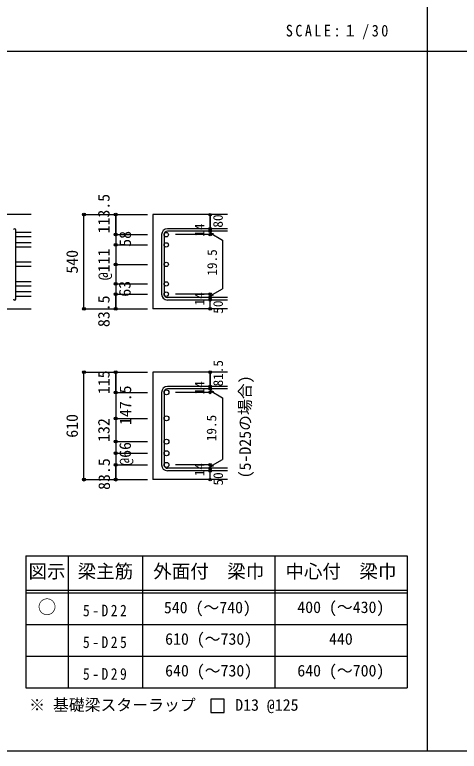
# Model space of a CAD drawing. Units: millimetres at full size, sheet at 1:30, with parts at other scales. Extents: x -5973 to 5954, y -4195 to 4201.
# Drawn here: x -3464 to -942, y -4195 to -15 of the extents above; entities that cross this region are included whole.
import ezdxf
from ezdxf.enums import TextEntityAlignment as Align

# ---------------------------------------------------------------- set-up
doc = ezdxf.new("R2010")
doc.units = ezdxf.units.MM
doc.header["$LTSCALE"] = 30
doc.header["$PDMODE"] = 32
doc.header["$PDSIZE"] = 15
for name, color, linetype in [('0-1', 2, 'Continuous'), ('0-5', 7, 'Continuous'), ('0-6', 7, 'Continuous'), ('0-D', 4, 'Continuous'), ('6-7_文字', 7, 'Continuous'), ('6-E_枠', 7, 'Continuous'), ('F-0_枠', 6, 'Continuous')]:
    doc.layers.add(name, color=color, linetype=linetype)
doc.styles.add('ＭＳ ゴシック', font='')
doc.styles.get('ＭＳ ゴシック').set_extended_font_data('MS Gothic')

msp = doc.modelspace()

# ---------------------------------------------------------------- linework, layer by layer
at = {"layer": '0-1'}
for p, q in [((-3370.8, -1149.89), (-4820.8, -1149.89)), ((-2255.8, -1149.89), (-2680.8, -1149.89)), ((-2680.8, -1149.89), (-2680.8, -1684.39)), ((-3770.8, -1684.39), (-3370.8, -1684.39)), ((-2255.8, -1684.39), (-2680.8, -1684.39)), ((-2255.8, -2043.48), (-2680.8, -2043.48)), ((-2680.8, -2043.48), (-2680.8, -2653.48)), ((-2255.8, -2653.48), (-2680.8, -2653.48))]:
    msp.add_line(p, q, dxfattribs=at)
at = {"layer": '0-5', "color": 4}
for p, q in [((-2890.8, -1149.89), (-2890.8, -1263.32)), ((-2890.8, -1263.32), (-2890.8, -1321.32)), ((-2890.8, -1321.32), (-2890.8, -1600.89)), ((-2890.8, -2043.48), (-2890.8, -2156.91)), ((-2890.8, -2156.91), (-2890.8, -2214.91)), ((-2890.8, -2214.91), (-2890.8, -2569.98))]:
    msp.add_line(p, q, dxfattribs=at)
at = {"layer": '0-5'}
for p, q in [((-3370.8, -1250.82), (-3456.8, -1250.82)), ((-3370.8, -1275.82), (-3456.8, -1275.82)), ((-3370.8, -1308.82), (-3456.8, -1308.82)), ((-3370.8, -1333.82), (-3456.8, -1333.82)), ((-3370.8, -1419.61), (-3456.8, -1419.61)), ((-3370.8, -1444.61), (-3456.8, -1444.61)), ((-3370.8, -1530.39), (-3456.8, -1530.39)), ((-3370.8, -1555.39), (-3456.8, -1555.39)), ((-3370.8, -1588.39), (-3456.8, -1588.39)), ((-3370.8, -1613.39), (-3456.8, -1613.39))]:
    msp.add_line(p, q, dxfattribs=at)
at = {"layer": '0-5', "color": 3}
for centre, radius in [((-2604.3, -1263.32), 12.5), ((-2604.3, -1321.32), 12.5), ((-2604.3, -1432.11), 12.5), ((-2604.3, -1542.89), 12.5), ((-2604.3, -1600.89), 12.5), ((-2602.8, -2158.41), 14), ((-2602.8, -2305.98), 14), ((-2602.8, -2437.98), 14), ((-2602.8, -2503.98), 14), ((-2602.8, -2569.98), 14)]:
    msp.add_circle(centre, radius, dxfattribs=at)
at = {"layer": '0-5'}
for p in [(-2890.8, -1149.89), (-2890.8, -1263.32), (-2890.8, -1321.32), (-2890.8, -1432.11), (-2890.8, -1542.89), (-2890.8, -1600.89), (-2890.8, -2043.48), (-2890.8, -2158.41), (-2890.8, -2305.98), (-2890.8, -2437.98), (-2890.8, -2503.98), (-2890.8, -2569.98)]:
    msp.add_point(p, dxfattribs=at)
at = {"layer": '0-6'}
for p, q in [((-3456.8, -1627.39), (-3456.8, -1236.82)), ((-2255.8, -1229.82), (-2597.3, -1229.82)), ((-2255.8, -1243.82), (-2597.3, -1243.82)), ((-2630.8, -1263.32), (-2630.8, -1600.89)), ((-2616.8, -1263.32), (-2616.8, -1600.89)), ((-2255.8, -1620.39), (-2597.3, -1620.39)), ((-2255.8, -1634.39), (-2597.3, -1634.39)), ((-2255.8, -2124.91), (-2597.3, -2124.91)), ((-2630.8, -2158.41), (-2630.8, -2569.98)), ((-2616.8, -2158.41), (-2616.8, -2569.98)), ((-2255.8, -2138.91), (-2597.3, -2138.91)), ((-2255.8, -2589.48), (-2597.3, -2589.48)), ((-2255.8, -2603.48), (-2597.3, -2603.48))]:
    msp.add_line(p, q, dxfattribs=at)
for centre, radius, start, end in [((-3463.8, -1236.82), 7, 0, 180), ((-2597.3, -1263.32), 33.5, 90, 180), ((-2597.3, -1263.32), 19.5, 90, 180), ((-3463.8, -1627.39), 7, 180, 0), ((-2597.3, -1600.89), 33.5, 180, 270), ((-2597.3, -1600.89), 19.5, 180, 270), ((-2597.3, -2158.41), 33.5, 90, 180), ((-2597.3, -2158.41), 19.5, 90, 180), ((-2597.3, -2569.98), 33.5, 180, 270), ((-2597.3, -2569.98), 19.5, 180, 270)]:
    msp.add_arc(centre, radius, start, end, dxfattribs=at)
at = {"layer": '0-D'}
for p, q in [((-3070.8, -1149.89), (-2890.8, -1149.89)), ((-3070.8, -1149.89), (-2890.8, -1149.89)), ((-3070.8, -1684.39), (-3070.8, -1149.89)), ((-3070.8, -1684.39), (-3070.8, -1149.89)), ((-2890.8, -1149.89), (-2710.8, -1149.89)), ((-2890.8, -1149.89), (-2710.8, -1149.89)), ((-2890.8, -1149.89), (-2890.8, -1263.32)), ((-2890.8, -1263.32), (-2890.8, -1149.89)), ((-2355.8, -1243.82), (-2355.8, -1229.82)), ((-2355.8, -1243.82), (-2355.8, -1263.32)), ((-2355.8, -1253.57), (-2336.48, -1258.75)), ((-2355.8, -1253.57), (-2285.74, -1294.02)), ((-2890.8, -1263.32), (-2710.8, -1263.32)), ((-2890.8, -1263.32), (-2890.8, -1343.39)), ((-2890.8, -1263.32), (-2710.8, -1263.32)), ((-2355.8, -1263.32), (-2551.89, -1263.32)), ((-2285.74, -1294.02), (-2285.74, -1570.2)), ((-2890.8, -1321.32), (-2710.8, -1321.32)), ((-2890.8, -1343.39), (-2890.8, -1600.89)), ((-2890.8, -1432.11), (-2710.8, -1432.11)), ((-2890.8, -1542.89), (-2710.8, -1542.89)), ((-2355.8, -1610.64), (-2285.74, -1570.2)), ((-2890.8, -1600.89), (-2710.8, -1600.89)), ((-2890.8, -1600.89), (-2890.8, -1684.39)), ((-2890.8, -1684.39), (-2890.8, -1600.89)), ((-2355.8, -1600.89), (-2551.89, -1600.89)), ((-2355.8, -1620.39), (-2355.8, -1600.89)), ((-2355.8, -1610.64), (-2336.48, -1605.47)), ((-2355.8, -1634.39), (-2355.8, -1620.39)), ((-2355.8, -1684.39), (-2355.8, -1634.39)), ((-3070.8, -1684.39), (-2890.8, -1684.39)), ((-2890.8, -1684.39), (-2710.8, -1684.39)), ((-3070.8, -2043.48), (-2890.8, -2043.48)), ((-3070.8, -2043.48), (-2890.8, -2043.48)), ((-3070.8, -2653.48), (-3070.8, -2043.48)), ((-3070.8, -2653.48), (-3070.8, -2043.48)), ((-2890.8, -2043.48), (-2710.8, -2043.48)), ((-2890.8, -2043.48), (-2710.8, -2043.48)), ((-2355.8, -2138.91), (-2355.8, -2124.91)), ((-2890.8, -2156.91), (-2890.8, -2236.98)), ((-2890.8, -2158.41), (-2710.8, -2158.41)), ((-2890.8, -2158.41), (-2710.8, -2158.41)), ((-2355.8, -2158.41), (-2551.89, -2158.41)), ((-2355.8, -2138.91), (-2355.8, -2158.41)), ((-2355.8, -2148.66), (-2336.48, -2153.84)), ((-2355.8, -2148.66), (-2285.74, -2189.11)), ((-2285.74, -2189.11), (-2285.74, -2539.28)), ((-2890.8, -2236.98), (-2890.8, -2569.98)), ((-2890.8, -2305.98), (-2710.8, -2305.98)), ((-2890.8, -2305.98), (-2890.8, -2569.98)), ((-2890.8, -2437.98), (-2710.8, -2437.98)), ((-2890.8, -2503.98), (-2710.8, -2503.98)), ((-2355.8, -2579.73), (-2285.74, -2539.28)), ((-2890.8, -2569.98), (-2710.8, -2569.98)), ((-2890.8, -2569.98), (-2890.8, -2653.48)), ((-2890.8, -2653.48), (-2890.8, -2569.98)), ((-2355.8, -2569.98), (-2551.89, -2569.98)), ((-2355.8, -2589.48), (-2355.8, -2569.98)), ((-2355.8, -2579.73), (-2336.48, -2574.55)), ((-2355.8, -2603.48), (-2355.8, -2589.48)), ((-2355.8, -2653.48), (-2355.8, -2603.48)), ((-3070.8, -2653.48), (-2890.8, -2653.48)), ((-2890.8, -2653.48), (-2710.8, -2653.48))]:
    msp.add_line(p, q, dxfattribs=at)
for points in [[(-2355.8, -1149.89), (-2355.8, -1229.82), (-2355.8, -1149.89)], [(-2890.8, -2043.48), (-2890.8, -2156.91), (-2890.8, -2043.48)], [(-2890.8, -2043.48), (-2890.8, -2158.41), (-2890.8, -2305.98)], [(-2355.8, -2043.48), (-2355.8, -2124.91), (-2355.8, -2043.48)]]:
    msp.add_lwpolyline(points, dxfattribs=at)
for centre, radius in [((-3070.8, -1149.89), 8), ((-3070.8, -1149.89), 7.2), ((-3070.8, -1149.89), 6.4), ((-3070.8, -1149.89), 5.6), ((-3070.8, -1149.89), 4.8), ((-3070.8, -1149.89), 4), ((-3070.8, -1149.89), 3.2), ((-3070.8, -1149.89), 2.4), ((-3070.8, -1149.89), 1.6), ((-3070.8, -1149.89), 0.8), ((-2890.8, -1149.89), 8), ((-2890.8, -1149.89), 7.2), ((-2890.8, -1149.89), 6.4), ((-2890.8, -1149.89), 5.6), ((-2890.8, -1149.89), 4.8), ((-2890.8, -1149.89), 4), ((-2890.8, -1149.89), 3.2), ((-2890.8, -1149.89), 2.4), ((-2890.8, -1149.89), 1.6), ((-2890.8, -1149.89), 0.8), ((-2355.8, -1149.89), 4), ((-2355.8, -1149.89), 3.6), ((-2355.8, -1149.89), 3.2), ((-2355.8, -1149.89), 2.8), ((-2355.8, -1149.89), 2.4), ((-2355.8, -1149.89), 2), ((-2355.8, -1149.89), 1.6), ((-2355.8, -1149.89), 1.2), ((-2355.8, -1149.89), 0.8), ((-2355.8, -1149.89), 0.4), ((-2355.8, -1229.82), 4), ((-2355.8, -1243.82), 4), ((-2355.8, -1229.82), 3.6), ((-2355.8, -1243.82), 3.6), ((-2355.8, -1229.82), 3.2), ((-2355.8, -1243.82), 3.2), ((-2355.8, -1229.82), 2.8), ((-2355.8, -1243.82), 2.8), ((-2355.8, -1229.82), 2.4), ((-2355.8, -1243.82), 2.4), ((-2355.8, -1229.82), 2), ((-2355.8, -1243.82), 2), ((-2355.8, -1229.82), 1.6), ((-2355.8, -1243.82), 1.6), ((-2355.8, -1229.82), 1.2), ((-2355.8, -1243.82), 1.2), ((-2355.8, -1229.82), 0.8), ((-2355.8, -1243.82), 0.8), ((-2355.8, -1229.82), 0.4), ((-2355.8, -1243.82), 0.4), ((-2890.8, -1263.32), 8), ((-2890.8, -1263.32), 7.2), ((-2890.8, -1263.32), 6.4), ((-2890.8, -1263.32), 5.6), ((-2890.8, -1263.32), 4.8), ((-2890.8, -1263.32), 4), ((-2890.8, -1263.32), 3.2), ((-2890.8, -1263.32), 2.4), ((-2890.8, -1263.32), 1.6), ((-2890.8, -1263.32), 0.8), ((-2355.8, -1263.32), 4), ((-2355.8, -1263.32), 3.6), ((-2355.8, -1263.32), 3.2), ((-2355.8, -1263.32), 2.8), ((-2355.8, -1263.32), 2.4), ((-2355.8, -1263.32), 2), ((-2355.8, -1263.32), 1.6), ((-2355.8, -1263.32), 1.2), ((-2355.8, -1263.32), 0.8), ((-2355.8, -1263.32), 0.4), ((-2890.8, -1321.32), 8), ((-2890.8, -1321.32), 7.2), ((-2890.8, -1321.32), 6.4), ((-2890.8, -1321.32), 5.6), ((-2890.8, -1321.32), 4.8), ((-2890.8, -1321.32), 4), ((-2890.8, -1321.32), 3.2), ((-2890.8, -1321.32), 2.4), ((-2890.8, -1321.32), 1.6), ((-2890.8, -1321.32), 0.8), ((-2890.8, -1432.11), 8), ((-2890.8, -1432.11), 7.2), ((-2890.8, -1432.11), 6.4), ((-2890.8, -1432.11), 5.6), ((-2890.8, -1432.11), 4.8), ((-2890.8, -1432.11), 4), ((-2890.8, -1432.11), 3.2), ((-2890.8, -1432.11), 2.4), ((-2890.8, -1432.11), 1.6), ((-2890.8, -1432.11), 0.8), ((-2890.8, -1542.89), 8), ((-2890.8, -1542.89), 7.2), ((-2890.8, -1542.89), 6.4), ((-2890.8, -1542.89), 5.6), ((-2890.8, -1542.89), 4.8), ((-2890.8, -1542.89), 4), ((-2890.8, -1542.89), 3.2), ((-2890.8, -1542.89), 2.4), ((-2890.8, -1542.89), 1.6), ((-2890.8, -1542.89), 0.8), ((-2890.8, -1600.89), 8), ((-2890.8, -1600.89), 7.2), ((-2890.8, -1600.89), 6.4), ((-2890.8, -1600.89), 5.6), ((-2890.8, -1600.89), 4.8), ((-2890.8, -1600.89), 4), ((-2890.8, -1600.89), 3.2), ((-2890.8, -1600.89), 2.4), ((-2890.8, -1600.89), 1.6), ((-2890.8, -1600.89), 0.8), ((-2355.8, -1600.89), 4), ((-2355.8, -1620.39), 4), ((-2355.8, -1600.89), 3.6), ((-2355.8, -1620.39), 3.6), ((-2355.8, -1600.89), 3.2), ((-2355.8, -1620.39), 3.2), ((-2355.8, -1600.89), 2.8), ((-2355.8, -1620.39), 2.8), ((-2355.8, -1600.89), 2.4), ((-2355.8, -1620.39), 2.4), ((-2355.8, -1600.89), 2), ((-2355.8, -1620.39), 2), ((-2355.8, -1600.89), 1.6), ((-2355.8, -1620.39), 1.6), ((-2355.8, -1600.89), 1.2), ((-2355.8, -1620.39), 1.2), ((-2355.8, -1600.89), 0.8), ((-2355.8, -1620.39), 0.8), ((-2355.8, -1600.89), 0.4), ((-2355.8, -1620.39), 0.4), ((-2355.8, -1634.39), 4), ((-2355.8, -1634.39), 3.6), ((-2355.8, -1634.39), 3.2), ((-2355.8, -1634.39), 2.8), ((-2355.8, -1634.39), 2.4), ((-2355.8, -1634.39), 2), ((-2355.8, -1634.39), 1.6), ((-2355.8, -1634.39), 1.2), ((-2355.8, -1634.39), 0.8), ((-2355.8, -1634.39), 0.4), ((-3070.8, -1684.39), 8), ((-3070.8, -1684.39), 7.2), ((-3070.8, -1684.39), 6.4), ((-3070.8, -1684.39), 5.6), ((-3070.8, -1684.39), 4.8), ((-3070.8, -1684.39), 4), ((-3070.8, -1684.39), 3.2), ((-3070.8, -1684.39), 2.4), ((-3070.8, -1684.39), 1.6), ((-3070.8, -1684.39), 0.8), ((-2890.8, -1684.39), 8), ((-2890.8, -1684.39), 7.2), ((-2890.8, -1684.39), 6.4), ((-2890.8, -1684.39), 5.6), ((-2890.8, -1684.39), 4.8), ((-2890.8, -1684.39), 4), ((-2890.8, -1684.39), 3.2), ((-2890.8, -1684.39), 2.4), ((-2890.8, -1684.39), 1.6), ((-2890.8, -1684.39), 0.8), ((-2355.8, -1684.39), 4), ((-2355.8, -1684.39), 3.6), ((-2355.8, -1684.39), 3.2), ((-2355.8, -1684.39), 2.8), ((-2355.8, -1684.39), 2.4), ((-2355.8, -1684.39), 2), ((-2355.8, -1684.39), 1.6), ((-2355.8, -1684.39), 1.2), ((-2355.8, -1684.39), 0.8), ((-2355.8, -1684.39), 0.4), ((-3070.8, -2043.48), 8), ((-3070.8, -2043.48), 7.2), ((-3070.8, -2043.48), 6.4), ((-3070.8, -2043.48), 5.6), ((-3070.8, -2043.48), 4.8), ((-3070.8, -2043.48), 4), ((-3070.8, -2043.48), 3.2), ((-3070.8, -2043.48), 2.4), ((-3070.8, -2043.48), 1.6), ((-3070.8, -2043.48), 0.8), ((-2890.8, -2043.48), 8), ((-2890.8, -2043.48), 7.2), ((-2890.8, -2043.48), 6.4), ((-2890.8, -2043.48), 5.6), ((-2890.8, -2043.48), 4.8), ((-2890.8, -2043.48), 4), ((-2890.8, -2043.48), 3.2), ((-2890.8, -2043.48), 2.4), ((-2890.8, -2043.48), 1.6), ((-2890.8, -2043.48), 0.8), ((-2355.8, -2043.48), 4), ((-2355.8, -2043.48), 3.6), ((-2355.8, -2043.48), 3.2), ((-2355.8, -2043.48), 2.8), ((-2355.8, -2043.48), 2.4), ((-2355.8, -2043.48), 2), ((-2355.8, -2043.48), 1.6), ((-2355.8, -2043.48), 1.2), ((-2355.8, -2043.48), 0.8), ((-2355.8, -2043.48), 0.4), ((-2355.8, -2124.91), 4), ((-2355.8, -2124.91), 3.6), ((-2355.8, -2124.91), 3.2), ((-2355.8, -2124.91), 2.8), ((-2355.8, -2124.91), 2.4), ((-2355.8, -2124.91), 2), ((-2355.8, -2124.91), 1.6), ((-2355.8, -2124.91), 1.2), ((-2355.8, -2124.91), 0.8), ((-2355.8, -2124.91), 0.4), ((-2890.8, -2158.41), 8), ((-2890.8, -2158.41), 7.2), ((-2890.8, -2158.41), 6.4), ((-2890.8, -2158.41), 5.6), ((-2890.8, -2158.41), 4.8), ((-2890.8, -2158.41), 4), ((-2890.8, -2158.41), 3.2), ((-2890.8, -2158.41), 2.4), ((-2890.8, -2158.41), 1.6), ((-2890.8, -2158.41), 0.8), ((-2355.8, -2138.91), 4), ((-2355.8, -2158.41), 4), ((-2355.8, -2138.91), 3.6), ((-2355.8, -2158.41), 3.6), ((-2355.8, -2138.91), 3.2), ((-2355.8, -2158.41), 3.2), ((-2355.8, -2138.91), 2.8), ((-2355.8, -2158.41), 2.8), ((-2355.8, -2138.91), 2.4), ((-2355.8, -2158.41), 2.4), ((-2355.8, -2138.91), 2), ((-2355.8, -2158.41), 2), ((-2355.8, -2138.91), 1.6), ((-2355.8, -2158.41), 1.6), ((-2355.8, -2138.91), 1.2), ((-2355.8, -2158.41), 1.2), ((-2355.8, -2138.91), 0.8), ((-2355.8, -2158.41), 0.8), ((-2355.8, -2138.91), 0.4), ((-2355.8, -2158.41), 0.4), ((-2890.8, -2305.98), 8), ((-2890.8, -2305.98), 7.2), ((-2890.8, -2305.98), 6.4), ((-2890.8, -2305.98), 5.6), ((-2890.8, -2305.98), 4.8), ((-2890.8, -2305.98), 4), ((-2890.8, -2305.98), 3.2), ((-2890.8, -2305.98), 2.4), ((-2890.8, -2305.98), 1.6), ((-2890.8, -2305.98), 0.8), ((-2890.8, -2437.98), 8), ((-2890.8, -2437.98), 7.2), ((-2890.8, -2437.98), 6.4), ((-2890.8, -2437.98), 5.6), ((-2890.8, -2437.98), 4.8), ((-2890.8, -2437.98), 4), ((-2890.8, -2437.98), 3.2), ((-2890.8, -2437.98), 2.4), ((-2890.8, -2437.98), 1.6), ((-2890.8, -2437.98), 0.8), ((-2890.8, -2503.98), 8), ((-2890.8, -2503.98), 7.2), ((-2890.8, -2503.98), 6.4), ((-2890.8, -2503.98), 5.6), ((-2890.8, -2503.98), 4.8), ((-2890.8, -2503.98), 4), ((-2890.8, -2503.98), 3.2), ((-2890.8, -2503.98), 2.4), ((-2890.8, -2503.98), 1.6), ((-2890.8, -2503.98), 0.8), ((-2890.8, -2569.98), 8), ((-2890.8, -2569.98), 7.2), ((-2890.8, -2569.98), 6.4), ((-2890.8, -2569.98), 5.6), ((-2890.8, -2569.98), 4.8), ((-2890.8, -2569.98), 4), ((-2890.8, -2569.98), 3.2), ((-2890.8, -2569.98), 2.4), ((-2890.8, -2569.98), 1.6), ((-2890.8, -2569.98), 0.8), ((-2355.8, -2569.98), 4), ((-2355.8, -2589.48), 4), ((-2355.8, -2569.98), 3.6), ((-2355.8, -2589.48), 3.6), ((-2355.8, -2569.98), 3.2), ((-2355.8, -2589.48), 3.2), ((-2355.8, -2569.98), 2.8), ((-2355.8, -2589.48), 2.8), ((-2355.8, -2569.98), 2.4), ((-2355.8, -2589.48), 2.4), ((-2355.8, -2569.98), 2), ((-2355.8, -2589.48), 2), ((-2355.8, -2569.98), 1.6), ((-2355.8, -2589.48), 1.6), ((-2355.8, -2569.98), 1.2), ((-2355.8, -2589.48), 1.2), ((-2355.8, -2569.98), 0.8), ((-2355.8, -2589.48), 0.8), ((-2355.8, -2569.98), 0.4), ((-2355.8, -2589.48), 0.4), ((-2355.8, -2603.48), 4), ((-2355.8, -2603.48), 3.6), ((-2355.8, -2603.48), 3.2), ((-2355.8, -2603.48), 2.8), ((-2355.8, -2603.48), 2.4), ((-2355.8, -2603.48), 2), ((-2355.8, -2603.48), 1.6), ((-2355.8, -2603.48), 1.2), ((-2355.8, -2603.48), 0.8), ((-2355.8, -2603.48), 0.4), ((-3070.8, -2653.48), 8), ((-3070.8, -2653.48), 7.2), ((-3070.8, -2653.48), 6.4), ((-3070.8, -2653.48), 5.6), ((-3070.8, -2653.48), 4.8), ((-3070.8, -2653.48), 4), ((-3070.8, -2653.48), 3.2), ((-3070.8, -2653.48), 2.4), ((-3070.8, -2653.48), 1.6), ((-3070.8, -2653.48), 0.8), ((-2890.8, -2653.48), 8), ((-2890.8, -2653.48), 7.2), ((-2890.8, -2653.48), 6.4), ((-2890.8, -2653.48), 5.6), ((-2890.8, -2653.48), 4.8), ((-2890.8, -2653.48), 4), ((-2890.8, -2653.48), 3.2), ((-2890.8, -2653.48), 2.4), ((-2890.8, -2653.48), 1.6), ((-2890.8, -2653.48), 0.8), ((-2355.8, -2653.48), 4), ((-2355.8, -2653.48), 3.6), ((-2355.8, -2653.48), 3.2), ((-2355.8, -2653.48), 2.8), ((-2355.8, -2653.48), 2.4), ((-2355.8, -2653.48), 2), ((-2355.8, -2653.48), 1.6), ((-2355.8, -2653.48), 1.2), ((-2355.8, -2653.48), 0.8), ((-2355.8, -2653.48), 0.4)]:
    msp.add_circle(centre, radius, dxfattribs=at)
at = {"layer": '0-D', "color": 7}
for p in [(-3070.8, -1149.89), (-2890.8, -1149.89), (-2355.8, -1149.89), (-2355.8, -1229.82), (-2355.8, -1243.82), (-2890.8, -1263.32), (-2355.8, -1263.32), (-2890.8, -1321.32), (-2890.8, -1432.11), (-2890.8, -1542.89), (-2890.8, -1600.89), (-2355.8, -1600.89), (-2355.8, -1600.89), (-2355.8, -1620.39), (-2355.8, -1634.39), (-3070.8, -1684.39), (-2890.8, -1684.39), (-2355.8, -1684.39), (-3070.8, -2043.48), (-2890.8, -2043.48), (-2355.8, -2043.48), (-2355.8, -2124.91), (-2355.8, -2138.91), (-2890.8, -2158.41), (-2355.8, -2158.41), (-2890.8, -2305.98), (-2890.8, -2437.98), (-2890.8, -2503.98), (-2890.8, -2569.98), (-2355.8, -2569.98), (-2355.8, -2589.48), (-2355.8, -2603.48), (-3070.8, -2653.48), (-2890.8, -2653.48), (-2355.8, -2653.48)]:
    msp.add_point(p, dxfattribs=at)
at = {"layer": '6-7_文字'}
msp.add_lwpolyline([(-2350.54, -3975.2), (-2275.54, -3975.2), (-2275.54, -3900.2), (-2350.54, -3900.2)], close=True, dxfattribs=at)
at = {"layer": '6-E_枠', "color": 3}
for p, q in [((-3400.52, -3085.43), (-3400.52, -3835.43)), ((-3400.52, -3085.43), (-1238, -3085.43)), ((-1238, -3085.43), (-1238, -3835.43)), ((-3400.52, -3835.43), (-1238, -3835.43))]:
    msp.add_line(p, q, dxfattribs=at)
at = {"layer": '6-E_枠'}
for p, q in [((-3160.52, -3085.43), (-3160.52, -3835.43)), ((-2738, -3085.43), (-2738, -3835.43)), ((-1988, -3085.43), (-1988, -3835.43)), ((-3400.52, -3280.43), (-1238, -3280.43)), ((-3400.52, -3295.43), (-1238, -3295.43)), ((-3400.52, -3475.43), (-1238, -3475.43)), ((-3400.52, -3655.43), (-1238, -3655.43))]:
    msp.add_line(p, q, dxfattribs=at)
at = {"layer": 'F-0_枠', "color": 2}
for p, q in [((-1124.64, 4201.15), (-1124.64, -4195.24)), ((-5972.88, -222.05), (3723.6, -222.05))]:
    msp.add_line(p, q, dxfattribs=at)
at = {"layer": 'F-0_枠'}
msp.add_line((5954.1, -4195.24), (-5972.88, -4195.24), dxfattribs=at)

# ---------------------------------------------------------------- texts
at = {"layer": '0-D', "style": 'ＭＳ ゴシック'}
for s, height, p in [('113.5', 65.98, (-2905.8, -1256.32)), ('80', 54.99, (-2266.9, -1223.49)), ('14', 54.99, (-2371.03, -1275.26)), ('58', 65.98, (-2784.42, -1332.37)), ('540', 65.98, (-3085.8, -1484.64)), ('@111', 65.98, (-2905.8, -1522.11)), ('19.5', 54.99, (-2300.13, -1496.03)), ('63', 65.98, (-2786.6, -1615.63)), ('83.5', 65.98, (-2905.8, -1787.89)), ('14', 54.99, (-2371.06, -1665.07)), ('50', 54.99, (-2266.06, -1711.97)), ('81.5', 54.99, (-2265.85, -2124.64)), ('115', 65.98, (-2905.8, -2168.45)), ('147.5', 65.98, (-2783.23, -2343.57)), ('14', 54.99, (-2371.03, -2170.34)), ('610', 65.98, (-3085.8, -2415.98)), ('19.5', 54.99, (-2303.52, -2435.7)), ('132', 65.98, (-2905.8, -2439.48)), ('@66', 65.98, (-2784.75, -2574.88)), ('83.5', 65.98, (-2903.64, -2712)), ('14', 54.99, (-2371.06, -2634.16)), ('50', 54.99, (-2265.8, -2686.98))]:
    msp.add_text(s, height=height, rotation=90, dxfattribs=at).set_placement(p, align=Align.BOTTOM_LEFT)
at = {"layer": '6-7_文字', "style": 'ＭＳ ゴシック'}
msp.add_text('(5-D25の場合)', height=65.98, rotation=90, dxfattribs=at).set_placement((-2104.19, -2646.39), align=Align.BOTTOM_LEFT)
at = {"layer": '6-7_文字', "color": 2, "style": 'ＭＳ ゴシック'}
for s, p in [('図示', (-3385.52, -3235.43)), ('梁主筋', (-3106.76, -3235.43)), ('外面付\u3000梁巾', (-2678, -3235.43)), ('中心付\u3000梁巾', (-1928, -3235.43)), ('○', (-3333.02, -3437.93))]:
    msp.add_text(s, height=76.98, dxfattribs=at).set_placement(p, align=Align.BOTTOM_LEFT)
at = {"layer": '6-7_文字', "style": 'ＭＳ ゴシック'}
for s, p in [('540 (～740)', (-2617.53, -3431.92)), ('400 (～430)', (-1860.5, -3430.43)), ('610 (～730)', (-2610.5, -3610.43)), ('440', (-1680.5, -3610.43)), ('640 (～730)', (-2610.5, -3790.43)), ('640 (～700)', (-1860.5, -3790.43)), ('※ 基礎梁スターラップ     D13 @125', (-3381.96, -3985.01))]:
    msp.add_text(s, height=65.98, dxfattribs=at).set_placement(p, align=Align.BOTTOM_LEFT)
at = {"layer": '6-7_文字', "color": 2, "insert": (-1925.98, -154.55), "char_height": 65.98, "attachment_point": 7, "style": 'ＭＳ ゴシック'}
msp.add_mtext('\\T1.34;\\W0.9;SCALE:１/30', dxfattribs=at)
at = {"layer": '6-7_文字', "char_height": 65.98, "attachment_point": 7, "style": 'ＭＳ ゴシック'}
for s, insert in [('\\T1.38;\\W0.85;5-D22', (-3076.76, -3430.43)), ('\\T1.38;\\W0.85;5-D25', (-3076.76, -3610.43)), ('\\T1.38;\\W0.85;5-D29', (-3076.76, -3790.43))]:
    msp.add_mtext(s, dxfattribs=dict(at, insert=insert))

doc.saveas('drawing.dxf')
